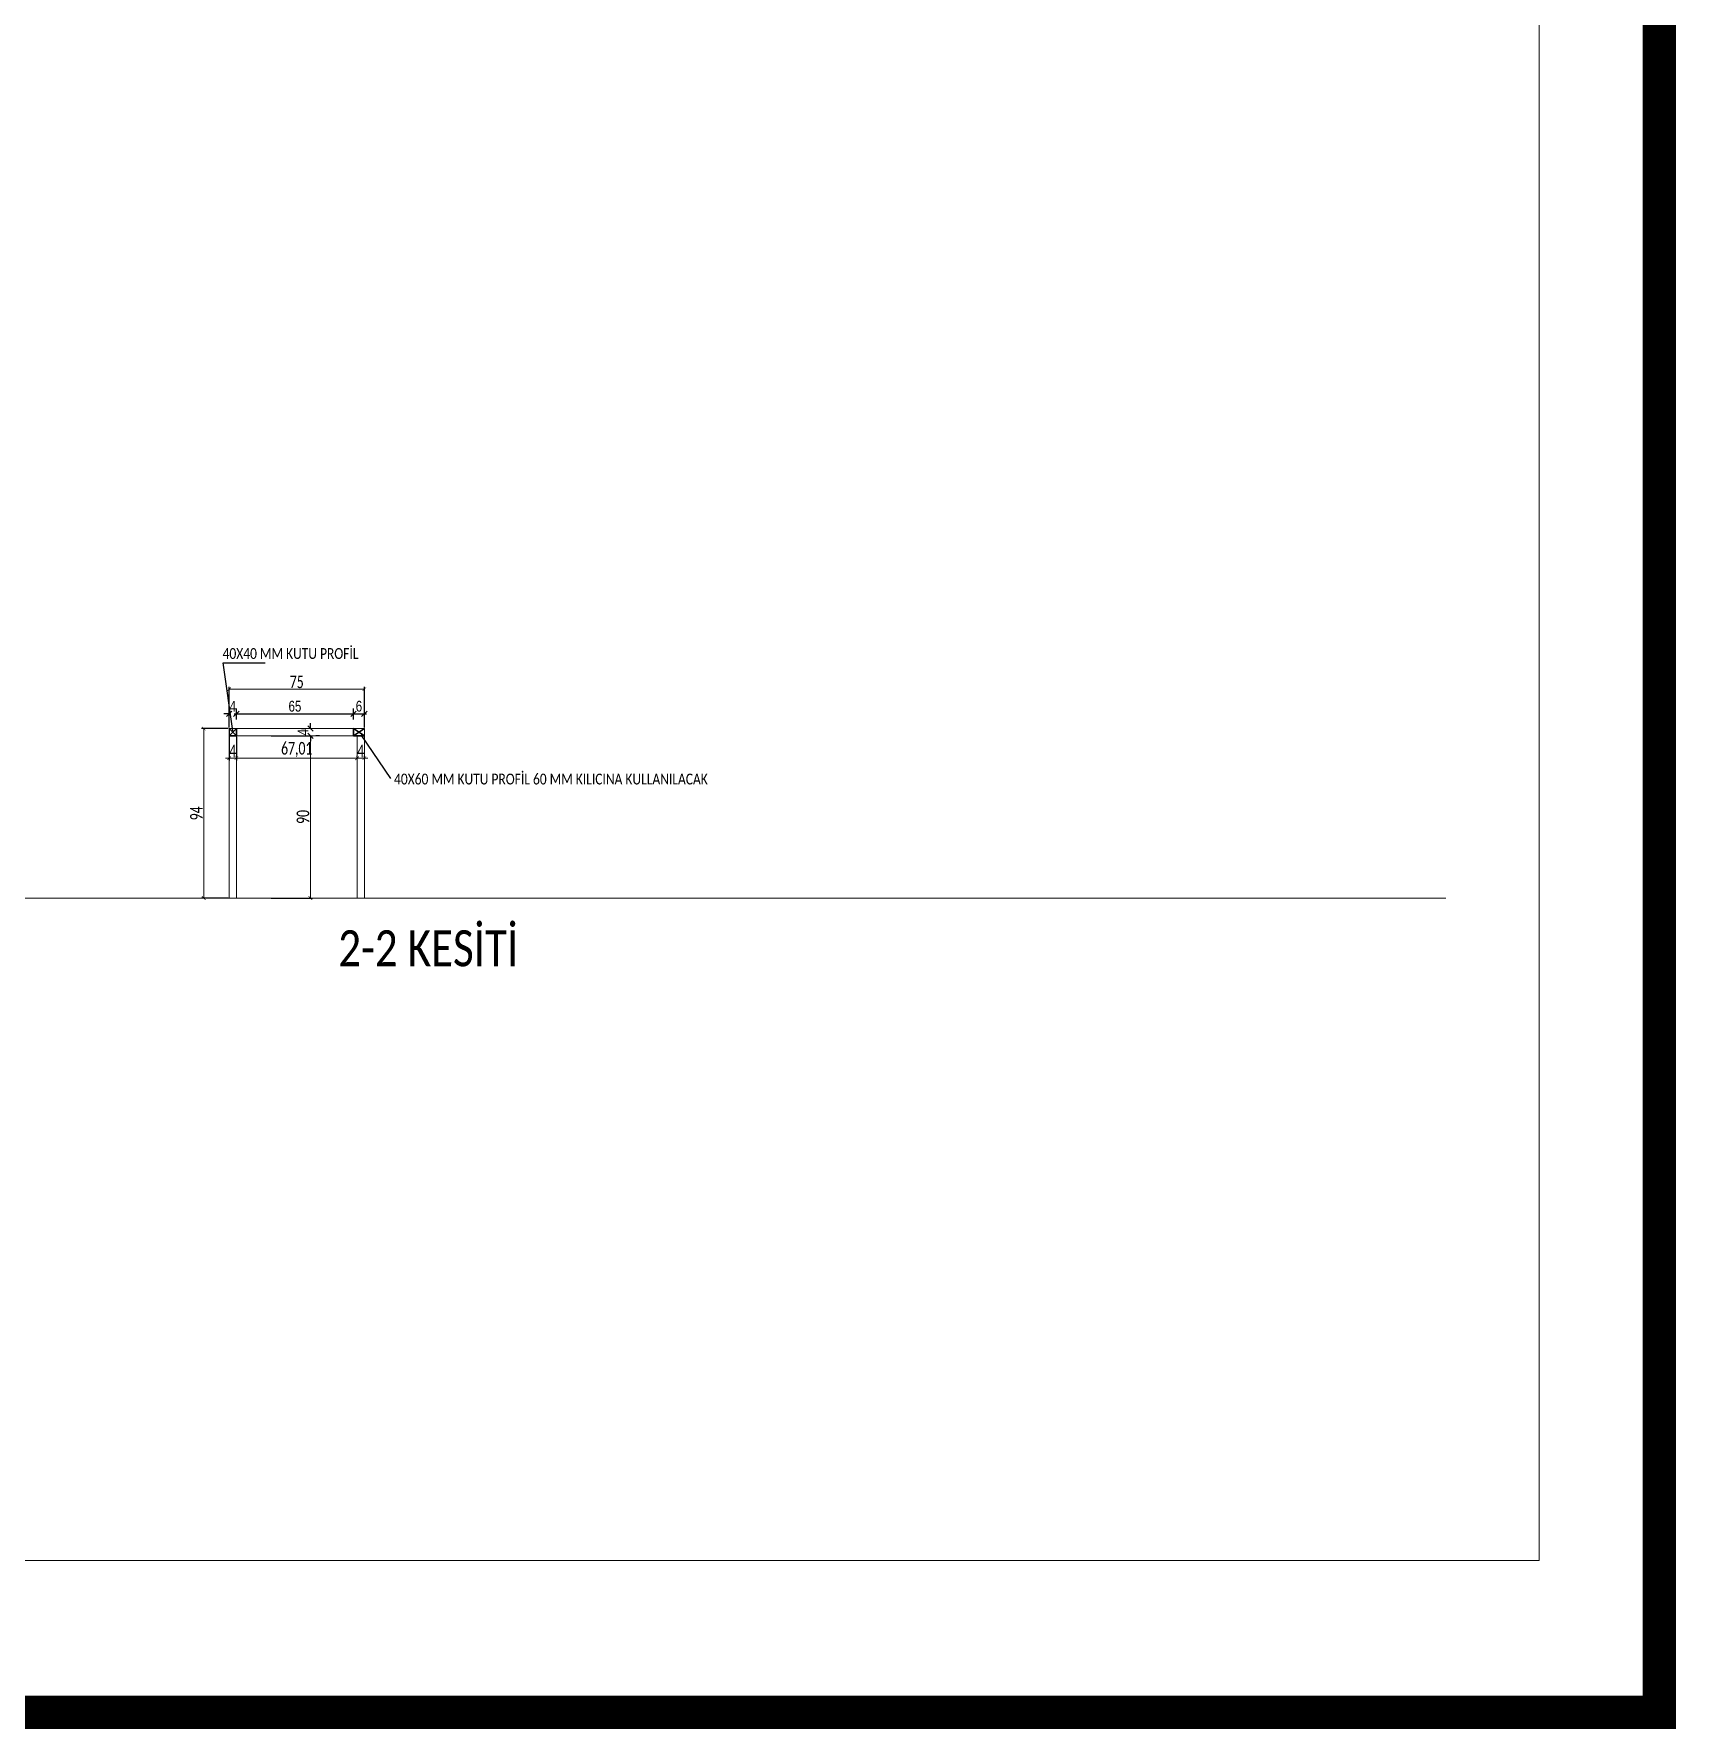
# Model space of a CAD drawing. Header units: millimetres. Extents: x 254888 to 263239, y -110593 to -105042.
# Drawn here: x 262045 to 262956, y -110593 to -109652 of the extents above; entities that cross this region are included whole.
import ezdxf

# ---------------------------------------------------------------- set-up
doc = ezdxf.new("R2010")
doc.units = ezdxf.units.MM
doc.header["$PDMODE"] = 2
doc.layers.get('0').update_dxf_attribs({"lineweight": 20})
for name, color, linetype, lineweight in [('demir-1', 103, 'Continuous', 20), ('KP', 167, 'Continuous', 30), ('ölçü', 251, 'Continuous', 5)]:
    doc.layers.add(name, color=color, linetype=linetype, lineweight=lineweight)
doc.layers.add('yazı', color=11, linetype='Continuous')
doc.styles.add('ATU', font='GOTHIC.TTF', dxfattribs={"width": 0.8})
doc.styles.add('text2', font='calibri.ttf', dxfattribs={"width": 0.8})
doc.styles.add('Ölçü50', font='calibri.ttf', dxfattribs={"width": 0.7})
doc.dimstyles.new('U_DIM_1_20', dxfattribs={"dimtxt": 6, "dimasz": 3, "dimexe": 3, "dimexo": 5, "dimgap": 1, "dimtad": 1, "dimdec": 1, "dimrnd": 0.5, "dimzin": 11, "dimtxsty": 'ATU', "dimblk": 'OBLIQUE', "dimcen": 1.5, "dimdle": 1.25, "dimclrd": 251, "dimclre": 251, "dimclrt": 1, "dimadec": 0, "dimazin": 0, "dimtfac": 1.25, "dimtdec": 1, "dimtix": 1, "dimtofl": 0, "dimtmove": 1, "dimatfit": 3, "dimldrblk": 'OBLIQUE', "dimfxl": 5, "dimtolj": 1, "dimtzin": 0, "dimarcsym": 0})
doc.dimstyles.new('ölçü10', dxfattribs={"dimtxt": 7, "dimasz": 2, "dimexe": 1.25, "dimexo": 0.625, "dimgap": 0.5, "dimtad": 1, "dimzin": 9, "dimtxsty": 'Ölçü50', "dimblk": 'ARCHTICK', "dimcen": 2, "dimclrd": 256, "dimclre": 256, "dimclrt": 1, "dimazin": 2, "dimtfac": 1, "dimtix": 1, "dimtmove": 0, "dimatfit": 3, "dimldrblk": 'ARCHTICK', "dimfxl": 1, "dimlwd": -1, "dimarcsym": 0})

# ---------------------------------------------------------------- blocks, each defined once
blk = doc.blocks.new('_ArchTick')
at = {"color": 0, "linetype": 'ByBlock', "const_width": 0.15}
blk.add_lwpolyline([(-0.5, -0.5), (0.5, 0.5)], dxfattribs=at)
blk = doc.blocks.new('*D202')
at = {"layer": 'DEFPOINTS', "color": 0, "transparency": 16777216}
for p in [(262153.2, -110037.92), (262139.11, -110131.92), (262153.2, -110131.92, 0)]:
    blk.add_point(p, dxfattribs=at)
at = {"layer": 'ölçü', "lineweight": -2, "transparency": 16777216}
for p, q in [((262152.57, -110037.92), (262137.86, -110037.92)), ((262152.57, -110131.92), (262137.86, -110131.92))]:
    blk.add_line(p, q, dxfattribs=at)
at = {"layer": 'ölçü', "transparency": 16777216}
blk.add_line((262139.11, -110037.92), (262139.11, -110131.92), dxfattribs=at)
at = {"layer": 'ölçü', "transparency": 16777216, "xscale": 2, "yscale": 2, "zscale": 2}
for p, rotation in [((262139.11, -110037.92), 90), ((262139.11, -110131.92), 270)]:
    blk.add_blockref('_ArchTick', p, dxfattribs=dict(at, rotation=rotation))
at = {"layer": 'ölçü', "color": 1, "transparency": 16777216, "insert": (262135.03, -110084.92), "char_height": 7, "attachment_point": 5, "rotation": 90, "style": 'Ölçü50'}
blk.add_mtext('94', dxfattribs=at)
blk = doc.blocks.new('*D203')
at = {"layer": 'DEFPOINTS', "color": 0, "transparency": 16777216}
for p in [(262175.89, -110041.92, 0), (262175.89, -110131.92, 0), (262198.26, -110131.92)]:
    blk.add_point(p, dxfattribs=at)
at = {"layer": 'ölçü', "lineweight": -2, "transparency": 16777216}
for p, q in [((262176.51, -110041.92), (262199.51, -110041.92)), ((262176.51, -110131.92), (262199.51, -110131.92))]:
    blk.add_line(p, q, dxfattribs=at)
at = {"layer": 'ölçü', "transparency": 16777216}
blk.add_line((262198.26, -110041.92), (262198.26, -110131.92), dxfattribs=at)
at = {"layer": 'ölçü', "transparency": 16777216, "xscale": 2, "yscale": 2, "zscale": 2}
for p, rotation in [((262198.26, -110041.92), 90), ((262198.26, -110131.92), 270)]:
    blk.add_blockref('_ArchTick', p, dxfattribs=dict(at, rotation=rotation))
at = {"layer": 'ölçü', "color": 1, "transparency": 16777216, "insert": (262194.17, -110086.92), "char_height": 7, "attachment_point": 5, "rotation": 90, "style": 'Ölçü50'}
blk.add_mtext('90', dxfattribs=at)
blk = doc.blocks.new('*D204')
at = {"layer": 'DEFPOINTS', "color": 0, "transparency": 16777216}
for p in [(262228.2, -110016.03), (262153.2, -110037.92, 0), (262228.2, -110037.92)]:
    blk.add_point(p, dxfattribs=at)
at = {"layer": 'ölçü', "lineweight": -2, "transparency": 16777216}
for p, q in [((262153.2, -110037.3), (262153.2, -110014.78)), ((262228.2, -110037.3), (262228.2, -110014.78))]:
    blk.add_line(p, q, dxfattribs=at)
at = {"layer": 'ölçü', "transparency": 16777216}
blk.add_line((262153.2, -110016.03), (262228.2, -110016.03), dxfattribs=at)
at = {"layer": 'ölçü', "transparency": 16777216, "xscale": 2, "yscale": 2, "zscale": 2, "rotation": 180}
blk.add_blockref('_ArchTick', (262153.2, -110016.03), dxfattribs=at)
at = {"layer": 'ölçü', "transparency": 16777216, "xscale": 2, "yscale": 2, "zscale": 2}
blk.add_blockref('_ArchTick', (262228.2, -110016.03), dxfattribs=at)
at = {"layer": 'ölçü', "color": 1, "transparency": 16777216, "insert": (262190.7, -110011.98), "char_height": 7, "attachment_point": 5, "style": 'Ölçü50'}
blk.add_mtext('75', dxfattribs=at)
blk = doc.blocks.new('*D205')
at = {"layer": 'DEFPOINTS', "color": 0, "transparency": 16777216}
for p in [(262153.2, -110037.92, 0), (262157.2, -110041.92, 0), (262157.2, -110054.33)]:
    blk.add_point(p, dxfattribs=at)
at = {"layer": 'ölçü', "lineweight": -2, "transparency": 16777216}
for p, q in [((262153.2, -110038.55), (262153.2, -110055.58)), ((262157.2, -110042.55), (262157.2, -110055.58))]:
    blk.add_line(p, q, dxfattribs=at)
at = {"layer": 'ölçü', "transparency": 16777216}
for p, q in [((262153.2, -110054.33), (262151.2, -110054.33)), ((262153.2, -110054.33), (262157.2, -110054.33)), ((262157.2, -110054.33), (262159.2, -110054.33))]:
    blk.add_line(p, q, dxfattribs=at)
at = {"layer": 'ölçü', "transparency": 16777216, "xscale": 2, "yscale": 2, "zscale": 2}
blk.add_blockref('_ArchTick', (262153.2, -110054.33), dxfattribs=at)
at = {"layer": 'ölçü', "transparency": 16777216, "xscale": 2, "yscale": 2, "zscale": 2, "rotation": 180}
blk.add_blockref('_ArchTick', (262157.2, -110054.33), dxfattribs=at)
at = {"layer": 'ölçü', "color": 1, "transparency": 16777216, "insert": (262155.2, -110050.31), "char_height": 7, "attachment_point": 5, "style": 'Ölçü50'}
blk.add_mtext('4', dxfattribs=at)
blk = doc.blocks.new('*D206')
at = {"layer": 'DEFPOINTS', "color": 0, "transparency": 16777216}
for p in [(262157.2, -110054.33), (262224.2, -110054.33), (262224.2, -110054.33)]:
    blk.add_point(p, dxfattribs=at)
at = {"layer": 'ölçü', "lineweight": -2, "transparency": 16777216}
for p, q in [((262157.2, -110053.7), (262157.2, -110053.08)), ((262224.2, -110053.7), (262224.2, -110053.08))]:
    blk.add_line(p, q, dxfattribs=at)
at = {"layer": 'ölçü', "transparency": 16777216}
blk.add_line((262157.2, -110054.33), (262224.2, -110054.33), dxfattribs=at)
at = {"layer": 'ölçü', "transparency": 16777216, "xscale": 2, "yscale": 2, "zscale": 2, "rotation": 180}
blk.add_blockref('_ArchTick', (262157.2, -110054.33), dxfattribs=at)
at = {"layer": 'ölçü', "transparency": 16777216, "xscale": 2, "yscale": 2, "zscale": 2}
blk.add_blockref('_ArchTick', (262224.2, -110054.33), dxfattribs=at)
at = {"layer": 'ölçü', "color": 1, "transparency": 16777216, "insert": (262190.7, -110049.51), "char_height": 7, "attachment_point": 5, "style": 'Ölçü50'}
blk.add_mtext('67,01', dxfattribs=at)
blk = doc.blocks.new('*D207')
at = {"layer": 'DEFPOINTS', "color": 0, "transparency": 16777216}
for p in [(262224.2, -110054.33), (262228.2, -110054.33), (262228.2, -110054.33)]:
    blk.add_point(p, dxfattribs=at)
at = {"layer": 'ölçü', "transparency": 16777216}
for p, q in [((262224.2, -110054.33), (262222.2, -110054.33)), ((262224.2, -110054.33), (262228.2, -110054.33)), ((262228.2, -110054.33), (262230.2, -110054.33))]:
    blk.add_line(p, q, dxfattribs=at)
at = {"layer": 'ölçü', "lineweight": -2, "transparency": 16777216}
for p, q in [((262224.2, -110053.7), (262224.2, -110053.08)), ((262228.2, -110053.7), (262228.2, -110053.08))]:
    blk.add_line(p, q, dxfattribs=at)
at = {"layer": 'ölçü', "transparency": 16777216, "xscale": 2, "yscale": 2, "zscale": 2}
blk.add_blockref('_ArchTick', (262224.2, -110054.33), dxfattribs=at)
at = {"layer": 'ölçü', "transparency": 16777216, "xscale": 2, "yscale": 2, "zscale": 2, "rotation": 180}
blk.add_blockref('_ArchTick', (262228.2, -110054.33), dxfattribs=at)
at = {"layer": 'ölçü', "color": 1, "transparency": 16777216, "insert": (262226.2, -110050.31), "char_height": 7, "attachment_point": 5, "style": 'Ölçü50'}
blk.add_mtext('4', dxfattribs=at)
blk = doc.blocks.new('_Oblique')
at = {"color": 0, "linetype": 'ByBlock', "lineweight": -2}
blk.add_line((-0.5, -0.5), (0.5, 0.5), dxfattribs=at)
blk = doc.blocks.new('*D208')
at = {"layer": 'DEFPOINTS', "color": 0, "transparency": 16777216}
for p in [(262157.2, -110029.66), (262153.2, -110037.92, 0), (262157.2, -110037.92, 0)]:
    blk.add_point(p, dxfattribs=at)
at = {"layer": 'ölçü', "color": 251, "lineweight": -2, "transparency": 16777216}
for p, q in [((262153.2, -110029.66), (262150.2, -110029.66)), ((262153.2, -110032.92), (262153.2, -110026.66)), ((262157.2, -110032.92), (262157.2, -110026.66)), ((262157.2, -110029.66), (262160.2, -110029.66))]:
    blk.add_line(p, q, dxfattribs=at)
at = {"layer": 'ölçü', "color": 251, "lineweight": -2, "transparency": 16777216, "xscale": 3, "yscale": 3, "zscale": 3}
blk.add_blockref('_Oblique', (262153.2, -110029.66), dxfattribs=at)
at = {"layer": 'ölçü', "color": 251, "lineweight": -2, "transparency": 16777216, "xscale": 3, "yscale": 3, "zscale": 3, "rotation": 180}
blk.add_blockref('_Oblique', (262157.2, -110029.66), dxfattribs=at)
at = {"layer": 'ölçü', "color": 1, "transparency": 16777216, "insert": (262155.2, -110025.58), "char_height": 6, "attachment_point": 5, "style": 'ATU'}
blk.add_mtext('\\A1;4', dxfattribs=at)
blk = doc.blocks.new('*D209')
at = {"layer": 'DEFPOINTS', "color": 0, "transparency": 16777216}
for p in [(262222.2, -110029.66), (262157.2, -110037.92, 0), (262222.2, -110037.92)]:
    blk.add_point(p, dxfattribs=at)
at = {"layer": 'ölçü', "color": 251, "lineweight": -2, "transparency": 16777216}
for p, q in [((262155.95, -110029.66), (262223.45, -110029.66)), ((262157.2, -110032.92), (262157.2, -110026.66)), ((262222.2, -110032.92), (262222.2, -110026.66))]:
    blk.add_line(p, q, dxfattribs=at)
at = {"layer": 'ölçü', "color": 251, "lineweight": -2, "transparency": 16777216, "xscale": 3, "yscale": 3, "zscale": 3, "rotation": 180}
blk.add_blockref('_Oblique', (262157.2, -110029.66), dxfattribs=at)
at = {"layer": 'ölçü', "color": 251, "lineweight": -2, "transparency": 16777216, "xscale": 3, "yscale": 3, "zscale": 3}
blk.add_blockref('_Oblique', (262222.2, -110029.66), dxfattribs=at)
at = {"layer": 'ölçü', "color": 1, "transparency": 16777216, "insert": (262189.7, -110025.51), "char_height": 6, "attachment_point": 5, "style": 'ATU'}
blk.add_mtext('\\A1;65', dxfattribs=at)
blk = doc.blocks.new('*D210')
at = {"layer": 'DEFPOINTS', "color": 0, "transparency": 16777216}
for p in [(262228.2, -110029.66), (262222.2, -110037.92), (262228.2, -110037.92)]:
    blk.add_point(p, dxfattribs=at)
at = {"layer": 'ölçü', "color": 251, "lineweight": -2, "transparency": 16777216}
for p, q in [((262220.95, -110029.66), (262229.45, -110029.66)), ((262222.2, -110032.92), (262222.2, -110026.66)), ((262228.2, -110032.92), (262228.2, -110026.66))]:
    blk.add_line(p, q, dxfattribs=at)
at = {"layer": 'ölçü', "color": 251, "lineweight": -2, "transparency": 16777216, "xscale": 3, "yscale": 3, "zscale": 3, "rotation": 180}
blk.add_blockref('_Oblique', (262222.2, -110029.66), dxfattribs=at)
at = {"layer": 'ölçü', "color": 251, "lineweight": -2, "transparency": 16777216, "xscale": 3, "yscale": 3, "zscale": 3}
blk.add_blockref('_Oblique', (262228.2, -110029.66), dxfattribs=at)
at = {"layer": 'ölçü', "color": 1, "transparency": 16777216, "insert": (262225.2, -110025.51), "char_height": 6, "attachment_point": 5, "style": 'ATU'}
blk.add_mtext('\\A1;6', dxfattribs=at)
blk = doc.blocks.new('*D211')
at = {"layer": 'DEFPOINTS', "color": 0, "transparency": 16777216}
for p in [(262198.26, -110037.92, 0), (262198.26, -110037.92), (262198.26, -110041.92, 0)]:
    blk.add_point(p, dxfattribs=at)
at = {"layer": 'ölçü', "color": 251, "lineweight": -2, "transparency": 16777216}
for p, q in [((262193.26, -110037.92), (262195.26, -110037.92)), ((262198.26, -110037.92), (262198.26, -110034.92)), ((262198.26, -110041.92), (262198.26, -110044.92)), ((262203.26, -110041.92), (262201.26, -110041.92))]:
    blk.add_line(p, q, dxfattribs=at)
at = {"layer": 'ölçü', "color": 251, "lineweight": -2, "transparency": 16777216, "xscale": 3, "yscale": 3, "zscale": 3}
for p, rotation in [((262198.26, -110037.92), 270), ((262198.26, -110041.92), 90)]:
    blk.add_blockref('_Oblique', p, dxfattribs=dict(at, rotation=rotation))
at = {"layer": 'ölçü', "color": 1, "transparency": 16777216, "insert": (262194.18, -110039.92), "char_height": 6, "attachment_point": 5, "rotation": 90, "style": 'ATU'}
blk.add_mtext('\\A1;4', dxfattribs=at)

msp = doc.modelspace()

# ---------------------------------------------------------------- linework, layer by layer
at = {"color": 1, "const_width": 18.492}
msp.add_lwpolyline([(257100.03, -109030.619), (262946.71, -109030.619), (262946.71, -110583.763), (257100.03, -110583.763)], close=True, dxfattribs=at)
msp.add_lwpolyline([(260631.323, -109085.085), (262879.993, -109085.085), (262879.993, -110499.494), (260631.323, -110499.494)], close=True)
at = {"layer": 'demir-1'}
for p, q in [((262153.199, -110037.924), (262153.199, -110131.924)), ((262153.199, -110037.924, 0), (262228.205, -110037.924, 0)), ((262157.199, -110041.924), (262157.199, -110131.924)), ((262157.199, -110041.924), (262228.205, -110041.924, 0)), ((262224.205, -110041.924, 0), (262224.205, -110131.924, 0)), ((262228.205, -110037.924, 0), (262228.205, -110131.924, 0))]:
    msp.add_line(p, q, dxfattribs=at)
at = {"layer": 'KP'}
for p, q in [((262153.199, -110037.924, 0), (262157.199, -110041.924)), ((262157.199, -110037.924, 0), (262153.199, -110041.924)), ((262157.199, -110041.924), (262153.199, -110041.924, 0)), ((262157.199, -110037.924, 0), (262157.199, -110041.924)), ((262222.205, -110037.924, 0), (262228.205, -110041.924, 0)), ((262228.205, -110037.924, 0), (262222.205, -110041.924, 0)), ((262222.205, -110041.924, 0), (262222.205, -110037.924, 0)), ((262228.205, -110041.924, 0), (262222.205, -110041.924, 0))]:
    msp.add_line(p, q, dxfattribs=at)
at = {"layer": 'yazı'}
msp.add_line((262226.192, -110041.372, 0), (262242.629, -110065.507, 0), dxfattribs=at)
at = {"layer": 'yazı', "elevation": 0}
msp.add_lwpolyline([(262155.199, -110039.102), (262149.876, -110001.481), (262173.142, -110001.481)], dxfattribs=at)
at = {"layer": 'ölçü'}
msp.add_lwpolyline([(260603.929, -110131.924), (262828.196, -110131.924)], dxfattribs=at)

# ---------------------------------------------------------------- texts
at = {"char_height": 6, "width": 1120.30164, "attachment_point": 1, "style": 'text2'}
for s, insert in [('{\\fCalibri Light|b0|i0|c0|p34;40X40 MM KUTU PROFİL }', (262149.553, -109993.253, 0)), ('{\\fCalibri Light|b0|i0|c0|p34;40X60 MM KUTU PROFİL 60 MM KILICINA KULLANILACAK}', (262244.674, -110062.893, 0))]:
    msp.add_mtext(s, dxfattribs=dict(at, insert=insert))
at = {"layer": 'yazı', "insert": (262213.737, -110149.789), "char_height": 20, "attachment_point": 1, "style": 'text2'}
msp.add_mtext_dynamic_manual_height_columns('2-2 KESİTİ', width=208.90446, gutter_width=12.5, heights=[0], dxfattribs=at)

# ---------------------------------------------------------------- dimensions: what is measured, and where the dimension line sits
at = {"layer": 'ölçü'}
dim = msp.add_linear_dim(base=(262228.205, -110016.029, 0), p1=(262153.199, -110037.924), p2=(262228.205, -110037.924, 0), text='75', dimstyle='ölçü10', dxfattribs=at)
dim.commit()
dim.dimension.update_dxf_attribs({"geometry": '*D204', "text_midpoint": (262190.702, -110011.978, 0)})
for base, p1, p2, dimstyle, picture, middle in [((262157.199, -110029.658, 0), (262153.199, -110037.924), (262157.199, -110037.924, 0), 'U_DIM_1_20', '*D208', (262155.199, -110025.583, 0)), ((262222.205, -110029.658, 0), (262157.199, -110037.924, 0), (262222.205, -110037.924, 0), 'U_DIM_1_20', '*D209', (262189.702, -110025.507, 0)), ((262228.205, -110029.658, 0), (262222.205, -110037.924, 0), (262228.205, -110037.924, 0), 'U_DIM_1_20', '*D210', (262225.205, -110025.507, 0)), ((262157.199, -110054.326, 0), (262153.199, -110037.924), (262157.199, -110041.924), 'ölçü10', '*D205', (262155.199, -110050.31, 0)), ((262224.205, -110054.326, 0), (262157.199, -110054.326, 0), (262224.205, -110054.326, 0), 'ölçü10', '*D206', (262190.702, -110049.51, 0)), ((262228.205, -110054.326, 0), (262224.205, -110054.326, 0), (262228.205, -110054.326, 0), 'ölçü10', '*D207', (262226.205, -110050.31, 0))]:
    dim = msp.add_linear_dim(base=base, p1=p1, p2=p2, dimstyle=dimstyle, dxfattribs=at)
    dim.commit()
    dim.dimension.update_dxf_attribs({"geometry": picture, "text_midpoint": middle})
for base, p1, p2, dimstyle, picture, middle in [((262139.113, -110131.924, 0), (262153.199, -110037.924, 0), (262153.199, -110131.924, 0), 'ölçü10', '*D202', (262135.027, -110084.924, 0)), ((262198.259, -110131.924, 0), (262175.889, -110041.924), (262175.889, -110131.924), 'ölçü10', '*D203', (262194.173, -110086.924, 0)), ((262198.259, -110037.924, 0), (262198.259, -110041.924, 0), (262198.259, -110037.924, 0), 'U_DIM_1_20', '*D211', (262194.184, -110039.924, 0))]:
    dim = msp.add_linear_dim(base=base, p1=p1, p2=p2, angle=90, dimstyle=dimstyle, dxfattribs=at)
    dim.commit()
    dim.dimension.update_dxf_attribs({"geometry": picture, "text_midpoint": middle})

doc.saveas('drawing.dxf')
